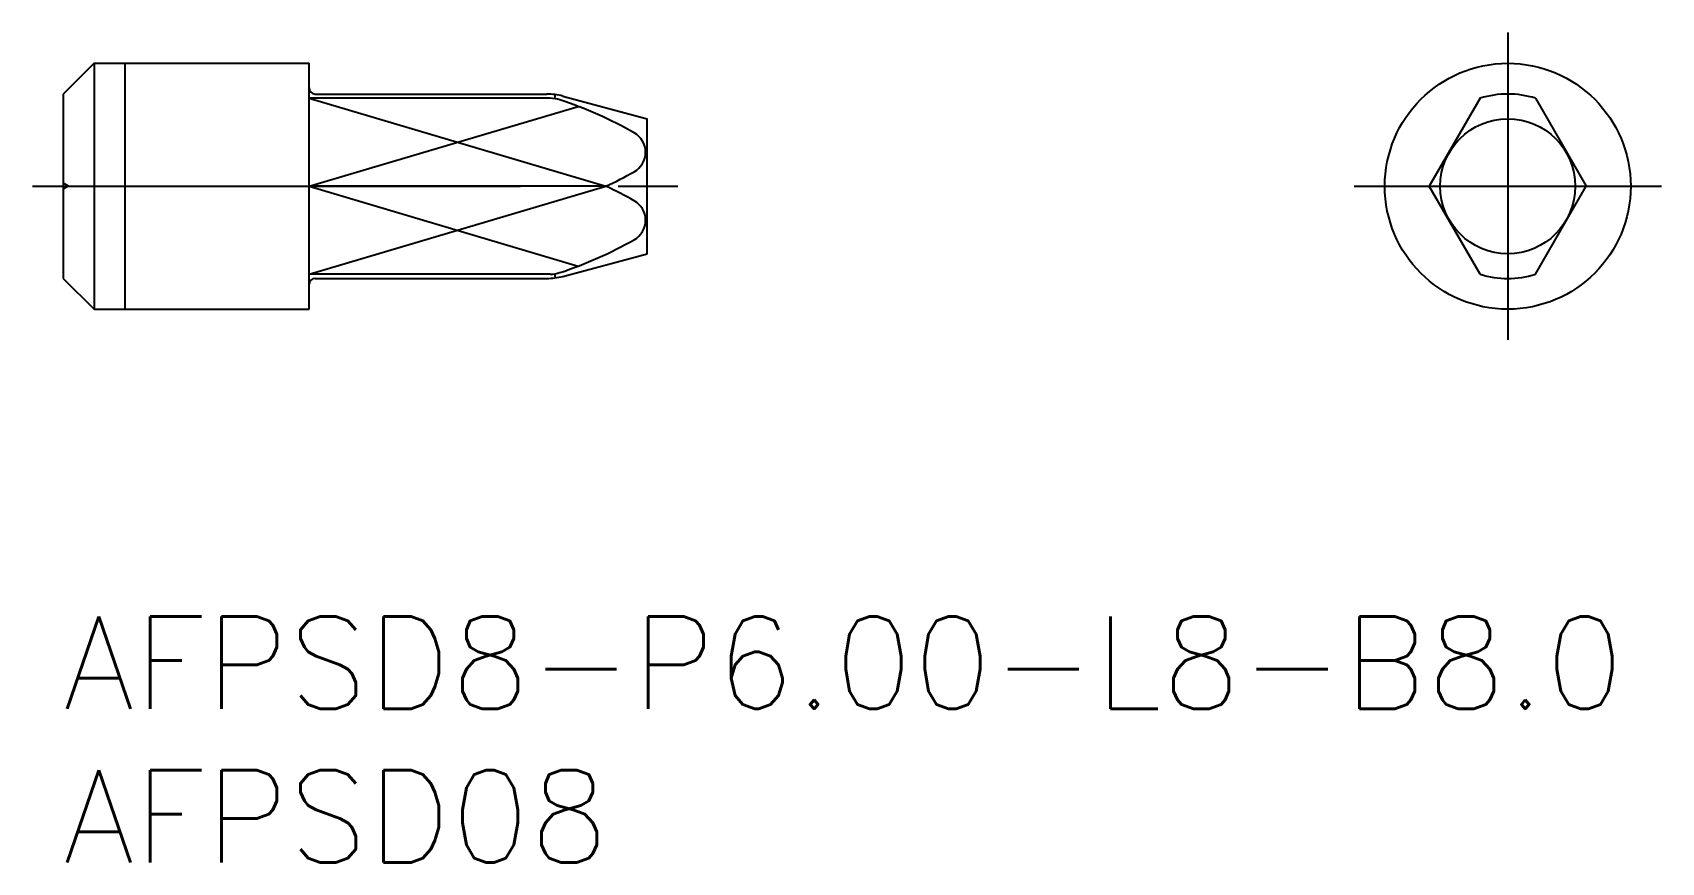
# Model space of a CAD drawing. Extents: x -1 to 52, y -8 to 19.
import ezdxf

# ---------------------------------------------------------------- set-up
doc = ezdxf.new("R2010")
doc.units = 0
doc.header["$LTSCALE"] = 0.5
doc.linetypes.add('CENTER', pattern=[50.8, 31.75, -6.35, 6.35, -6.35])
doc.linetypes.add('DASHED', pattern=[19.05, 12.7, -6.35])
for name, color, linetype in [('MSM_CENTER', 1, 'CENTER'), ('MSM_CONTINUOUS', 7, 'CONTINUOUS'), ('MSM_DASHED', 4, 'DASHED'), ('MSM_NARROW', 5, 'CONTINUOUS'), ('MSM_PART_NUMBER', 7, 'CONTINUOUS')]:
    doc.layers.add(name, color=color, linetype=linetype)
doc.styles.get("Standard").update_dxf_attribs({"font": 'txt.shx', "height": 3, "bigfont": 'bigfont.shx'})

# ---------------------------------------------------------------- blocks, each defined once
blk = doc.blocks.new('*U17')
at = {"layer": 'MSM_PART_NUMBER'}
blk.add_text('AFPSD8-P6.00-L8-B8.0', height=3, dxfattribs=at).set_placement((0, -3))
blk = doc.blocks.new('*U18')
at = {"layer": 'MSM_PART_NUMBER'}
blk.add_text('AFPSD08', height=3, dxfattribs=at).set_placement((0, -8))

msp = doc.modelspace()

# ---------------------------------------------------------------- linework, layer by layer
at = {"layer": 'MSM_CENTER'}
for p, q in [((47, 19), (47, 9)), ((-1, 14), (20, 14)), ((42, 14), (52, 14))]:
    msp.add_line(p, q, dxfattribs=at)
at = {"layer": 'MSM_CONTINUOUS'}
for p, q in [((1, 18), (0, 17)), ((1, 18), (1, 10)), ((1, 18), (8, 18)), ((8, 10), (8, 18)), ((0, 17), (0, 11)), ((8.2, 17), (15.737, 17)), ((15.84, 16.862), (8, 16.862)), ((16.254, 16.932), (19, 16.196)), ((46.1, 16.862), (44.448, 14)), ((47.9, 16.862), (49.552, 14)), ((19, 11.804), (19, 16.196)), ((17.658, 14), (8, 14)), ((46.1, 11.138), (44.448, 14)), ((47.9, 11.138), (49.552, 14)), ((16.254, 11.068), (19, 11.804)), ((15.84, 11.138), (8, 11.138)), ((0, 11), (1, 10)), ((8.2, 11), (15.737, 11)), ((1, 10), (8, 10))]:
    msp.add_line(p, q, dxfattribs=at)
for radius in [4, 2.196]:
    msp.add_circle((47, 14), radius, dxfattribs=at)
for centre, radius, start, end in [((8.2, 17.2), 0.2, 180, 270), ((15.737, 15), 2, 75, 90), ((47, 14), 3, 72.5424, 107.4576), ((15.84, 15.862), 1, 71.5238, 90), ((11.724, 3.543), 13.989, 60.668, 71.5238), ((18.221, 15.105), 0.726, 299.332, 60.668), ((11.724, 26.668), 13.989, 295.1001, 299.332), ((11.724, 1.332), 13.989, 60.668, 64.8999), ((18.221, 12.895), 0.726, 299.332, 60.668), ((11.724, 24.457), 13.989, 288.4762, 299.332), ((15.84, 12.138), 1, 270, 288.4762), ((47, 14), 3, 252.5424, 287.4576), ((8.2, 10.8), 0.2, 90, 180), ((15.737, 13), 2, 270, 285)]:
    msp.add_arc(centre, radius, start, end, dxfattribs=at)
at = {"layer": 'MSM_DASHED'}
for q in [(0, 14.1), (0, 13.9)]:
    msp.add_line((0.173, 14), q, dxfattribs=at)
at = {"layer": 'MSM_NARROW'}
for p, q in [((2, 18), (2, 10)), ((8, 16.862), (17.658, 14)), ((8, 14), (16.757, 16.595)), ((16, 16.891), (16, 16.949)), ((8, 11.138), (17.658, 14)), ((8, 14), (16.757, 11.405)), ((16, 11.051), (16, 11.109))]:
    msp.add_line(p, q, dxfattribs=at)

# ---------------------------------------------------------------- block references
at = {"layer": 'MSM_CONTINUOUS'}
for name in ['*U17', '*U18']:
    msp.add_blockref(name, (0, 0), dxfattribs=at)

doc.saveas('drawing.dxf')
